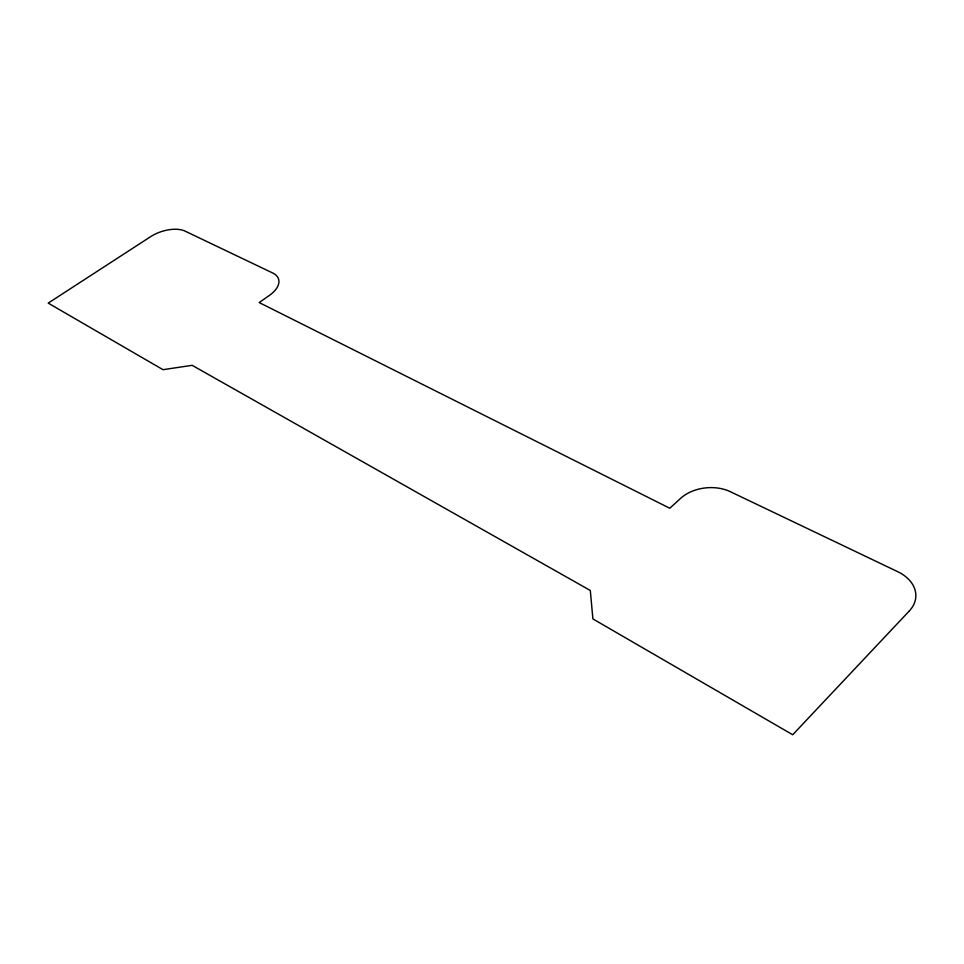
<?xml version="1.0" encoding="UTF-8"?>
<svg xmlns="http://www.w3.org/2000/svg" width="964" height="964" viewBox="0 0 964 964"><rect width="100%" height="100%" fill="white"/><g stroke="black" fill="none" stroke-linecap="round" stroke-linejoin="round"><path stroke-width="1.45" d="M909.353 610.911L792.709 734.761L592.896 618.912L590.305 590.486L192.149 365.32L163.024 369.694L48.2 303.118L150.529 236.722A25.835 13.195 -18.4 0 1 185.052 231.107L272.728 273.005A27.281 14.87 -17.3 0 1 269.45 295.37L259.171 302.551L669.763 508.245L680.801 498.207A35.764 24.546 -5.1 0 1 730.302 491.676L897.761 571.712A39.717 28.101 2.1 0 1 909.353 610.911"/></g></svg>
